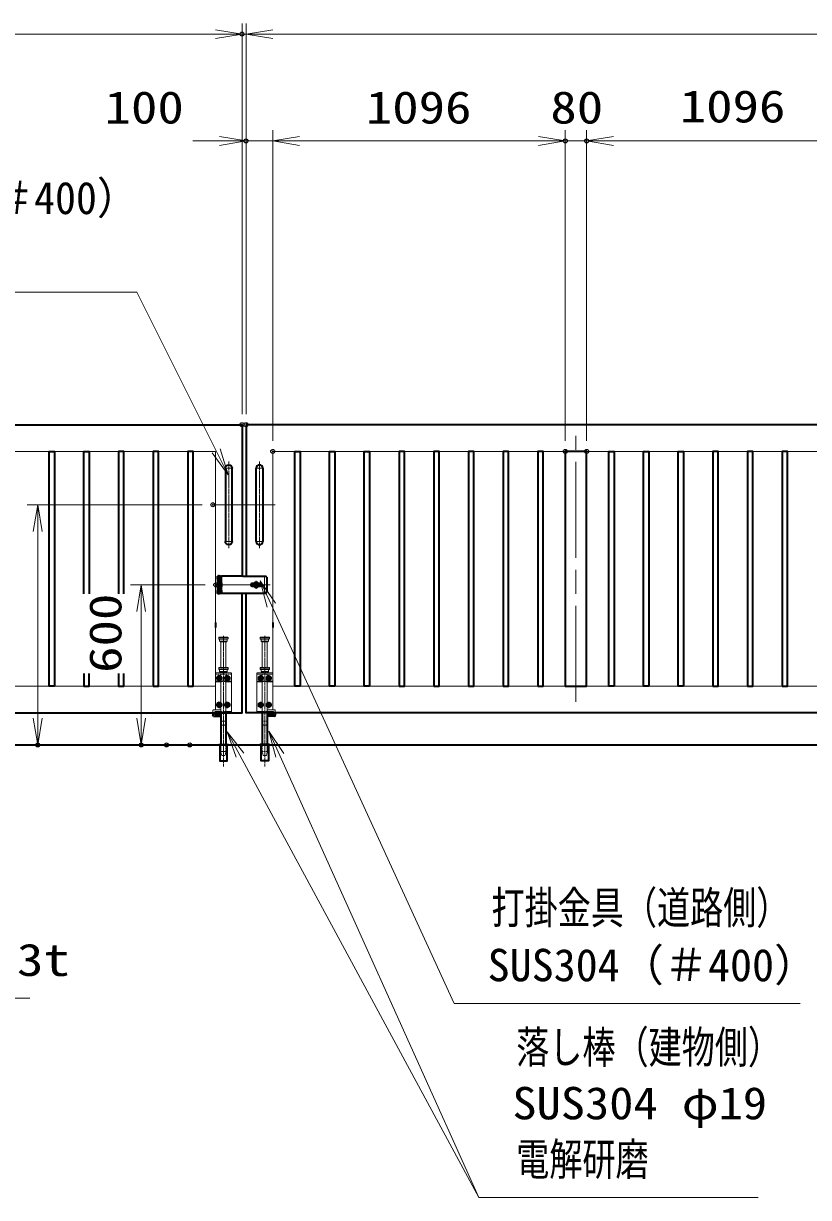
# Model space of a CAD drawing. Units: millimetres at full size. Extents: x -11880 to 11880, y -8400 to 8400.
# Drawn here: x -986 to 1955, y -2142 to 2258 of the extents above; entities that cross this region are included whole.
import ezdxf
from ezdxf.enums import TextEntityAlignment as Align

# ---------------------------------------------------------------- set-up
doc = ezdxf.new("R2010")
doc.units = ezdxf.units.MM
doc.header["$LTSCALE"] = 30
doc.header["$PDMODE"] = 32
doc.header["$PDSIZE"] = 15
for name, pattern in [('DASHED', [7.5, 6, -1.5]), ('USER1', [18, 12, -1.5, 3, -1.5]), ('USER2', [9, 6, -0.75, 1.5, -0.75]), ('USER3', [1.125, 0.75, -0.125, 0.125, -0.125])]:
    doc.linetypes.add(name, pattern=pattern)
for name, color, linetype, lineweight in [('0-1_外形線', 7, 'Continuous', 35), ('0-2_軸線', 200, 'USER1', 15), ('0-3_細線', 2, 'Continuous', 35), ('0-4_寸法線', 4, 'Continuous', 18), ('0-5_0', 7, 'Continuous', 18), ('0-7_隠れ線', 140, 'DASHED', 18), ('0-9_01', 7, 'Continuous', 18), ('0-A_AM_0N', 7, 'Continuous', 50), ('0-B_AM_7N', 6, 'USER2', 18), ('0-C_想像線', 112, 'USER3', 15)]:
    doc.layers.add(name, color=color, linetype=linetype, lineweight=lineweight)
doc.layers.add('0-6_Defpoints', color=7, linetype='Continuous')
doc.styles.add('ＭＳ ゴシック', font='')
doc.styles.get('ＭＳ ゴシック').set_extended_font_data('MS Gothic')

# ---------------------------------------------------------------- blocks, each defined once
blk = doc.blocks.new('_Open')
at = {"layer": '0-5_0', "color": 4}
blk.add_line((-30, 5), (0, 0), dxfattribs=at)
blk.add_lwpolyline([(-30, -5), (0, 0), (-30, 0)], dxfattribs=at)
blk = doc.blocks.new('S252')
at = {"layer": '0-4_寸法線'}
for points in [[(-688034.3, 87854201.7), (-636458.3, 87854201.7), (-627549.1, 87836361.1), (-626208.8, 87833677.2)], [(-627996.5, 87836137.7), (-626208.8, 87833677.2), (-627101.8, 87836584.5)]]:
    blk.add_lwpolyline(points, dxfattribs=at)
at = {"layer": '0-4_寸法線', "color": 254, "style": 'ＭＳ ゴシック'}
for s, width, p in [('両取手 SUS304（＃400）', 0.95, (-688034.3, 87861902.2)), ('φ25-300L', 1.1, (-688639.1, 87855602.2))]:
    blk.add_text(s, height=3637, dxfattribs=dict(at, width=width)).set_placement(p, align=Align.BOTTOM_LEFT)
blk = doc.blocks.new('S255')
at = {"layer": '0-4_寸法線'}
for points in [[(-648498.9, 87774848.9), (-677466.9, 87774848.9), (-694947.6, 87815417.6), (-696134.7, 87818172.8)], [(-694488.4, 87815615.5), (-696134.7, 87818172.8), (-695406.8, 87815219.8)]]:
    blk.add_lwpolyline(points, dxfattribs=at)
at = {"layer": '0-4_寸法線', "color": 254, "style": 'ＭＳ ゴシック', "width": 1.2}
for s, p in [('STKMR370', (-673698.9, 87782549.4)), ('80x40x2.3t', (-673698.9, 87776249.4))]:
    blk.add_text(s, height=3637, dxfattribs=at).set_placement(p, align=Align.BOTTOM_LEFT)
blk = doc.blocks.new('S256')
at = {"layer": '0-4_寸法線'}
for points in [[(-566650, 87752431.2), (-598037.2, 87752431.2), (-620391.3, 87802139.6), (-621621.7, 87804875.7)], [(-619935.3, 87802344.7), (-621621.7, 87804875.7), (-620847.3, 87801934.6)]]:
    blk.add_lwpolyline(points, dxfattribs=at)
at = {"layer": '0-4_寸法線', "color": 254, "style": 'ＭＳ ゴシック'}
for s, width, p in [('落し棒（建物側）', 0.75, (-593837.2, 87766431.7)), ('SUS304 φ19', 1.1, (-594269.2, 87760131.7)), ('電解研磨', 0.75, (-593837.2, 87753831.7))]:
    blk.add_text(s, height=3637, dxfattribs=dict(at, width=width)).set_placement(p, align=Align.BOTTOM_LEFT)
blk = doc.blocks.new('A$C130E4F3B')
at = {"layer": '0-1_外形線'}
for p, q in [((-375, -4125), (-375, 4125)), ((375, 4125), (375, -4125))]:
    blk.add_line(p, q, dxfattribs=at)
for centre, start, end in [((0, 4125), 0, 180), ((0, -4125), 180, 0)]:
    blk.add_arc(centre, 375, start, end, dxfattribs=at)
at = {"layer": '0-2_軸線'}
for p, q in [((0, 4125), (-412.5, 4125)), ((0, 4877.9), (0, -4877.9)), ((0, 4125), (412.5, 4125)), ((0, -4125), (-412.5, -4125)), ((0, -4125), (412.5, -4125))]:
    blk.add_line(p, q, dxfattribs=at)
at = {"layer": '0-2_軸線', "linetype": 'USER2'}
blk.add_line((-1779.7, 0), (1779.7, 0), dxfattribs=at)
blk = doc.blocks.new('U109')
at = {"layer": '0-A_AM_0N'}
blk.add_lwpolyline([(645, 3787.4), (450, 3674.8), (255, 3787.4), (255, 4012.6), (450, 4125.2), (645, 4012.6)], close=True, dxfattribs=at)
blk.add_circle((450, 3900), 195, dxfattribs=at)
blk.add_circle((450, 3900), 195, dxfattribs=at)
at = {"layer": '0-B_AM_7N'}
for p, q in [((450, 4147.7), (450, 3652.3)), ((697.7, 3900), (202.3, 3900))]:
    blk.add_line(p, q, dxfattribs=at)
blk = doc.blocks.new('U110')
at = {"layer": '0-A_AM_0N'}
blk.add_lwpolyline([(-255, 3787.4), (-450, 3674.8), (-645, 3787.4), (-645, 4012.6), (-450, 4125.2), (-255, 4012.6)], close=True, dxfattribs=at)
blk.add_circle((-450, 3900), 195, dxfattribs=at)
blk.add_circle((-450, 3900), 195, dxfattribs=at)
at = {"layer": '0-B_AM_7N'}
for p, q in [((-450, 4147.7), (-450, 3652.3)), ((-202.3, 3900), (-697.7, 3900))]:
    blk.add_line(p, q, dxfattribs=at)
blk = doc.blocks.new('U111')
at = {"layer": '0-A_AM_0N'}
blk.add_lwpolyline([(645, 787.4), (450, 674.8), (255, 787.4), (255, 1012.6), (450, 1125.2), (645, 1012.6)], close=True, dxfattribs=at)
blk.add_circle((450, 900), 195, dxfattribs=at)
blk.add_circle((450, 900), 195, dxfattribs=at)
at = {"layer": '0-B_AM_7N'}
for p, q in [((697.7, 900), (202.3, 900)), ((450, 1147.7), (450, 652.3))]:
    blk.add_line(p, q, dxfattribs=at)
blk = doc.blocks.new('U112')
at = {"layer": '0-A_AM_0N'}
blk.add_lwpolyline([(-255, 787.4), (-450, 674.8), (-645, 787.4), (-645, 1012.6), (-450, 1125.2), (-255, 1012.6)], close=True, dxfattribs=at)
blk.add_circle((-450, 900), 195, dxfattribs=at)
blk.add_circle((-450, 900), 195, dxfattribs=at)
at = {"layer": '0-B_AM_7N'}
for p, q in [((-202.3, 900), (-697.7, 900)), ((-450, 1147.7), (-450, 652.3))]:
    blk.add_line(p, q, dxfattribs=at)
blk = doc.blocks.new('A$C7BA44824')
at = {"layer": '0-1_外形線'}
for p, q in [((-285, 0), (-285, -3540)), ((285, 0), (285, -3540)), ((1185, 0), (1185, -270)), ((1095, -360), (285, -360))]:
    blk.add_line(p, q, dxfattribs=at)
for points in [[(975, 0), (975, -150), (285, -150)], [(408, -3600), (408, -5400), (-408, -5400), (-408, -3600)]]:
    blk.add_lwpolyline(points, dxfattribs=at)
blk.add_lwpolyline([(525, -3540), (-525, -3540), (-525, -3600), (525, -3600)], close=True, dxfattribs=at)
blk.add_arc((1095, -270), 90, 270, 0, dxfattribs=at)
at = {"layer": '0-2_軸線'}
blk.add_line((0, -6032.5), (0, 8659.7), dxfattribs=at)
at = {"layer": '0-7_隠れ線'}
for p, q in [((-900, 4500), (900, 4500)), ((-900, 0), (-900, 4500)), ((900, 4350), (-900, 4350)), ((-495, 5100), (-525, 5070)), ((-525, 4920), (-525, 5070)), ((525, 5070), (-525, 5070)), ((-495, 4890), (-525, 4920)), ((-525, 4920), (525, 4920)), ((-495, 5100), (495, 5100)), ((495, 4890), (-495, 4890)), ((-420, 4650), (-420, 4890)), ((-420, 4650), (-360, 4590)), ((420, 4650), (-420, 4650)), ((360, 4590), (-360, 4590)), ((-285, 4500), (-285, 4590)), ((-285, 4350), (-285, 3570)), ((285, 4590), (285, 4500)), ((285, 4350), (285, 4029.9)), ((420, 4650), (360, 4590)), ((420, 4650), (420, 4890)), ((495, 5100), (525, 5070)), ((525, 4920), (495, 4890)), ((525, 4920), (525, 5070)), ((900, 4500), (900, 360)), ((-900, 3570), (-232.9, 3570)), ((-900, 3480), (-211.7, 3480)), ((-285, 3480), (-285, 150)), ((-119.3, 3626.8), (-232.9, 3570)), ((-79, 3546.3), (-211.7, 3480)), ((-119.3, 3626.8), (-79, 3546.3)), ((119.3, 3626.8), (79, 3546.3)), ((79, 3546.3), (211.7, 3480)), ((232.9, 3570), (119.3, 3626.8)), ((211.7, 3480), (900, 3480)), ((900, 3570), (232.9, 3570)), ((285, 3770.1), (285, 3570)), ((285, 3480), (285, 150)), ((-120, 150), (-900, 150)), ((-120, 0), (-900, 0)), ((-120, 150), (-120, 0)), ((120, 0), (-120, 0)), ((900, 150), (120, 150)), ((120, 150), (120, 0)), ((900, 0), (120, 0)), ((285, 360), (1095, 360)), ((900, 150), (900, 0)), ((1185, 270), (1185, 0)), ((-180, -1380), (-285, -930)), ((285, -930), (-285, -930)), ((180, -1380), (285, -930)), ((180, -1380), (-180, -1380)), ((-378, -5400), (-378, -3600)), ((-375, -3600), (-375, -3540)), ((-285, -4350), (-285, -3540)), ((285, -3540), (285, -4350)), ((375, -3600), (375, -3540)), ((378, -5400), (378, -3600)), ((-180, -4800), (-285, -4350)), ((285, -4350), (-285, -4350)), ((180, -4800), (-180, -4800)), ((180, -4800), (285, -4350))]:
    blk.add_line(p, q, dxfattribs=at)
blk.add_lwpolyline([(285, 150), (975, 150), (975, 0)], dxfattribs=at)
blk.add_arc((1095, 270), 90, 0, 90, dxfattribs=at)
at = {"layer": '0-C_想像線'}
for p, q in [((-495, 8520), (-525, 8490)), ((-525, 8340), (-525, 8490)), ((525, 8490), (-525, 8490)), ((-495, 8310), (-525, 8340)), ((-525, 8340), (525, 8340)), ((-495, 8520), (495, 8520)), ((495, 8310), (-495, 8310)), ((-420, 8070), (-420, 8310)), ((-420, 8070), (-360, 8010)), ((420, 8070), (-420, 8070)), ((360, 8010), (-360, 8010)), ((-285, 5100), (-285, 8010)), ((285, 5100), (285, 8010)), ((420, 8070), (360, 8010)), ((420, 8070), (420, 8310)), ((495, 8520), (525, 8490)), ((525, 8340), (495, 8310)), ((525, 8340), (525, 8490))]:
    blk.add_line(p, q, dxfattribs=at)
at = {"layer": '0-A_AM_0N'}
for name in ['U110', 'U109', 'U112', 'U111']:
    blk.add_blockref(name, (0, 0), dxfattribs=at)
blk = doc.blocks.new('S259')
at = {"layer": '0-4_寸法線'}
for points in [[(-561938.1, 87774256.2), (-600813.3, 87774256.2), (-621353, 87819025.8), (-622604, 87821752.5)], [(-620898.5, 87819234.3), (-622604, 87821752.5), (-621807.5, 87818817.3)]]:
    blk.add_lwpolyline(points, dxfattribs=at)
at = {"layer": '0-4_寸法線', "color": 254, "style": 'ＭＳ ゴシック', "width": 0.75}
blk.add_text('打掛金具（道路側）', height=3637, dxfattribs=at).set_placement((-596613.3, 87782108), align=Align.BOTTOM_LEFT)
at = {"layer": '0-4_寸法線', "color": 254, "style": 'ＭＳ ゴシック'}
blk.add_text('SUS304（＃400）', height=3637, dxfattribs=at).set_placement((-597045.3, 87775656.8), align=Align.BOTTOM_LEFT)
blk = doc.blocks.new('S260')
at = {"layer": '0-4_寸法線'}
for points in [[(-594257.2, 87752431.2), (-598037.2, 87752431.2), (-624882.3, 87802161.4), (-626307.3, 87804801.3)], [(-624442.3, 87802398.9), (-626307.3, 87804801.3), (-625322.3, 87801923.9)]]:
    blk.add_lwpolyline(points, dxfattribs=at)

msp = doc.modelspace()

# ---------------------------------------------------------------- linework, layer by layer
at = {"layer": '0-1_外形線'}
for p, q in [((-163.97, 186.47), (-244.33, 186.47)), ((-163.97, 186.47), (-78.33, 186.47)), ((-162.97, 186.47), (-157.97, 186.47)), ((-74.33, 182.47), (-78.33, 186.47)), ((-74.33, 182.47), (-74.33, 125.47)), ((-247.33, 146.47), (-247.33, 140.72)), ((-122.99, 158.97), (-129.33, 158.97)), ((-129.33, 148.97), (-122.99, 148.97)), ((-128.33, 156.47), (-126.58, 156.47)), ((-128.33, 151.47), (-128.33, 156.47)), ((-128.33, 151.47), (-126.58, 151.47)), ((-126.58, 156.47), (-100.33, 156.47)), ((-100.33, 151.47), (-126.58, 151.47)), ((-99.33, 158.97), (-105.67, 158.97)), ((-105.67, 148.97), (-99.33, 148.97)), ((-100.33, 151.47), (-100.33, 156.47)), ((-78.33, 121.47), (-244.33, 121.47)), ((-78.33, 121.47), (-74.33, 125.47)), ((-266.83, 13.47), (-266.83, -5.53)), ((-51.83, 13.47), (-51.83, -5.53)), ((-6921.83, -446.03), (6603.17, -446.03))]:
    msp.add_line(p, q, dxfattribs=at)
for points in [[(-6166.83, 753.97), (-166.83, 753.97), (-166.83, 186.47)], [(5848.17, 753.97), (-151.83, 753.97), (-151.83, 186.47)], [(-759.83, 120.76), (-759.83, 653.97), (-739.83, 653.97), (-739.83, 120.76)], [(-609.83, 120.76), (-609.83, 653.97), (-629.83, 653.97), (-629.83, 120.76)], [(-6166.83, -326.03), (-166.83, -326.03), (-166.83, 121.47)], [(5848.17, -326.03), (-151.83, -326.03), (-151.83, 121.47)], [(-759.83, -177.64), (-759.83, -226.03), (-739.83, -226.03), (-739.83, -177.64)], [(-629.83, -177.64), (-629.83, -226.03), (-609.83, -226.03), (-609.83, -177.64)]]:
    msp.add_lwpolyline(points, dxfattribs=at)
for points in [[(-869.83, -226.03), (-889.83, -226.03), (-889.83, 653.97), (-869.83, 653.97)], [(-499.83, -226.03), (-479.83, -226.03), (-479.83, 653.97), (-499.83, 653.97)], [(-369.83, -226.03), (-349.83, -226.03), (-349.83, 653.97), (-369.83, 653.97)], [(51.17, -226.03), (31.17, -226.03), (31.17, 653.97), (51.17, 653.97)], [(181.17, -226.03), (161.17, -226.03), (161.17, 653.97), (181.17, 653.97)], [(311.17, -226.03), (291.17, -226.03), (291.17, 653.97), (311.17, 653.97)], [(421.17, -226.03), (441.17, -226.03), (441.17, 653.97), (421.17, 653.97)], [(551.17, -226.03), (571.17, -226.03), (571.17, 653.97), (551.17, 653.97)], [(681.17, -226.03), (701.17, -226.03), (701.17, 653.97), (681.17, 653.97)], [(811.17, -226.03), (831.17, -226.03), (831.17, 653.97), (811.17, 653.97)], [(941.17, -226.03), (961.17, -226.03), (961.17, 653.97), (941.17, 653.97)], [(1124.17, 653.97), (1044.17, 653.97), (1044.17, -226.03), (1124.17, -226.03)], [(1227.17, -226.03), (1207.17, -226.03), (1207.17, 653.97), (1227.17, 653.97)], [(1357.17, -226.03), (1337.17, -226.03), (1337.17, 653.97), (1357.17, 653.97)], [(1487.17, -226.03), (1467.17, -226.03), (1467.17, 653.97), (1487.17, 653.97)], [(1597.17, -226.03), (1617.17, -226.03), (1617.17, 653.97), (1597.17, 653.97)], [(1727.17, -226.03), (1747.17, -226.03), (1747.17, 653.97), (1727.17, 653.97)], [(1857.17, -226.03), (1877.17, -226.03), (1877.17, 653.97), (1857.17, 653.97)]]:
    msp.add_lwpolyline(points, close=True, dxfattribs=at)
for centre, radius, start, end in [((-129.33, 153.97), 5, 90, 270), ((-114.33, 153.97), 10, 30, 150), ((-114.33, 153.97), 10, 210, 330), ((-99.33, 153.97), 5, 270, 90)]:
    msp.add_arc(centre, radius, start, end, dxfattribs=at)
at = {"layer": '0-2_軸線'}
for p, q in [((1084.17, -285.03), (1084.17, 712.97)), ((-253.33, 191.35), (-253.33, 116.59)), ((-61.65, 153.97), (-265.15, 153.97)), ((-114.33, 138.66), (-114.33, 169.28))]:
    msp.add_line(p, q, dxfattribs=at)
at = {"layer": '0-3_細線'}
for p, q in [((-247.33, 186.47), (-259.33, 186.47)), ((-247.33, 175.47), (-247.33, 186.47)), ((-247.33, 186.47), (-244.33, 186.47)), ((-244.33, 174.97), (-244.33, 186.47)), ((-259.33, 174.97), (-244.33, 174.97)), ((-259.33, 174.97), (-259.33, 161.47)), ((-259.33, 161.47), (-244.33, 161.47)), ((-259.33, 146.97), (-259.33, 160.97)), ((-259.33, 160.97), (-244.33, 160.97)), ((-244.33, 146.97), (-259.33, 146.97)), ((-244.33, 146.47), (-259.33, 146.47)), ((-259.33, 146.47), (-259.33, 132.97)), ((-259.33, 132.97), (-244.33, 132.97)), ((-259.33, 132.47), (-244.33, 132.47)), ((-247.33, 174.97), (-247.33, 161.47)), ((-247.33, 146.97), (-247.33, 160.97)), ((-247.33, 140.72), (-247.33, 132.97)), ((-247.33, 121.47), (-247.33, 132.47)), ((-244.33, 160.97), (-244.33, 175.47)), ((-244.33, 161.47), (-244.33, 146.47)), ((-244.33, 132.47), (-244.33, 146.97)), ((-244.33, 132.97), (-244.33, 121.47)), ((-244.33, 121.47), (-253.33, 121.47))]:
    msp.add_line(p, q, dxfattribs=at)
for points in [[(-244.33, 175.47), (-259.33, 175.47), (-259.33, 186.47)], [(-253.33, 121.47), (-259.33, 121.47), (-259.33, 132.47)]]:
    msp.add_lwpolyline(points, dxfattribs=at)
at = {"layer": '0-4_寸法線'}
for p, q in [((-166.83, 793.97), (-166.83, 2257.7)), ((-166.83, 793.97), (-166.83, 2257.7)), ((-151.83, 793.97), (-151.83, 2257.7)), ((-151.83, 793.97), (-151.83, 2257.7)), ((-166.83, 2217.7), (-6166.83, 2217.7)), ((-266.83, 2217.7), (-366.83, 2217.7)), ((-151.83, 2217.7), (-166.83, 2217.7)), ((-151.83, 2217.7), (5848.17, 2217.7)), ((-51.83, 2217.7), (48.17, 2217.7)), ((-151.83, 793.97), (-151.83, 1857.7)), ((-51.83, 693.97), (-51.83, 1857.7)), ((-51.83, 693.97), (-51.83, 1857.7)), ((1044.17, 693.97), (1044.17, 1857.7)), ((1044.17, 693.97), (1044.17, 1857.7)), ((1124.17, 693.97), (1124.17, 1857.7)), ((1124.17, 693.97), (1124.17, 1857.7)), ((-251.83, 1817.7), (-351.83, 1817.7)), ((-51.83, 1817.7), (-151.83, 1817.7)), ((-51.83, 1817.7), (1044.17, 1817.7)), ((48.17, 1817.7), (148.17, 1817.7)), ((944.17, 1817.7), (844.17, 1817.7)), ((1044.17, 1817.7), (1124.17, 1817.7)), ((2220.17, 1817.7), (1124.17, 1817.7)), ((1224.17, 1817.7), (1324.17, 1817.7)), ((-316.15, 453.97), (-972.15, 453.97)), ((-932.15, 453.97), (-932.15, -446.03)), ((-305.15, 153.97), (-584.73, 153.97)), ((-544.73, 153.97), (-544.73, -446.03)), ((-489.7, -446.03), (-972.15, -446.03)), ((-402.75, -446.03), (-584.73, -446.03))]:
    msp.add_line(p, q, dxfattribs=at)
at = {"layer": '0-5_0'}
for p, q in [((-266.83, 653.97), (-6066.83, 653.97)), ((-266.83, 13.47), (-266.83, 653.97)), ((-51.83, 13.47), (-51.83, 653.97)), ((-51.83, 653.97), (5748.17, 653.97))]:
    msp.add_line(p, q, dxfattribs=at)
for points in [[(-6066.83, 653.97), (-6066.83, -226.03), (-266.83, -226.03), (-266.83, -5.53)], [(5748.17, 653.97), (5748.17, -226.03), (-51.83, -226.03), (-51.83, -5.53)]]:
    msp.add_lwpolyline(points, dxfattribs=at)
at = {"layer": '0-6_Defpoints'}
for p in [(-166.83, 2217.7), (-151.83, 1817.7), (1044.17, 1817.7), (1124.17, 1817.7), (-166.83, 753.97), (-151.83, 753.97), (-51.83, 653.97), (1044.17, 653.97), (1124.17, 653.97), (-276.15, 453.97), (-265.15, 153.97), (-932.15, -446.03), (-544.73, -446.03), (-449.7, -446.03), (-362.75, -446.03)]:
    msp.add_point(p, dxfattribs=at)
at = {"layer": '0-7_隠れ線'}
for p, q in [((-256.33, 175.47), (-256.33, 186.47)), ((-250.33, 186.47), (-250.33, 175.47)), ((-256.33, 161.47), (-256.33, 174.97)), ((-256.33, 146.97), (-256.33, 160.97)), ((-256.33, 132.97), (-256.33, 146.47)), ((-256.33, 121.47), (-256.33, 132.47)), ((-250.33, 161.47), (-250.33, 174.97)), ((-250.33, 160.97), (-250.33, 146.97)), ((-250.33, 132.97), (-250.33, 146.47)), ((-250.33, 132.47), (-250.33, 121.47))]:
    msp.add_line(p, q, dxfattribs=at)
at = {"layer": '0-7_隠れ線', "linetype": 'Continuous'}
for start, end in [(24.62432, 155.37568), (204.62432, 335.37568)]:
    msp.add_arc((-114.33, 153.97), 6, start, end, dxfattribs=at)
at = {"layer": '0-9_01', "color": 4}
msp.add_line((-82.84, 184.78), (-82.84, 123.62), dxfattribs=at)

# ---------------------------------------------------------------- block references
at = {"layer": '0-1_外形線', "yscale": 0.03333333}
for name, p, xscale in [('A$C130E4F3B', (-216.83, 453.97), -0.03333333), ('A$C130E4F3B', (-101.83, 453.97), 0.03333333), ('A$C7BA44824', (-236.83, -326.03), -0.03333333), ('A$C7BA44824', (-81.83, -326.03), 0.03333333)]:
    msp.add_blockref(name, p, dxfattribs=dict(at, xscale=xscale))
at = {"layer": '0-4_寸法線'}
for name, p, xscale, yscale in [('_Open', (-166.83, 2217.7), 3.333333, 3.333333), ('_Open', (-166.83, 2217.7), 3.333333, 3.333333), ('_Open', (-151.83, 1817.7), 3.333333, 3.333333), ('_Open', (1044.17, 1817.7), 3.333333, 3.333333), ('_Open', (1044.17, 1817.7), 3.333333, 3.333333), ('S252', (20654.75, -2927222.78), 0.03333333, 0.03333333), ('S259', (20654.75, -2927222.78), 0.03333333, 0.03333333), ('S255', (20654.75, -2927222.78), 0.03333333, 0.03333333), ('S256', (20654.75, -2927222.78), 0.03333333, 0.03333333), ('S260', (20654.75, -2927222.78), 0.03333333, 0.03333333)]:
    msp.add_blockref(name, p, dxfattribs=dict(at, xscale=xscale, yscale=yscale))
at = {"layer": '0-4_寸法線', "xscale": 3.333333, "yscale": 3.333333}
for p, rotation in [((-151.83, 2217.7), 180), ((-151.83, 2217.7), 180), ((-51.83, 1817.7), 180), ((-51.83, 1817.7), 180), ((1124.17, 1817.7), 180), ((1124.17, 1817.7), 180), ((-932.15, 453.97), 90), ((-544.73, 153.97), 90), ((-932.15, -446.03), 270), ((-544.73, -446.03), 270)]:
    msp.add_blockref('_Open', p, dxfattribs=dict(at, rotation=rotation))

# ---------------------------------------------------------------- texts
at = {"layer": '0-4_寸法線', "color": 254, "style": 'ＭＳ ゴシック', "width": 1.2}
for s, p in [('100', (-681.89, 1846.38)), ('1096', (296.97, 1846.38)), ('80', (988.17, 1846.38)), ('1096', (1472.97, 1850.38))]:
    msp.add_text(s, height=121.2, dxfattribs=at).set_placement(p, align=Align.BOTTOM_LEFT)
msp.add_text('600', height=121.2, rotation=90, dxfattribs=at).set_placement((-582.33, -175.75), align=Align.BOTTOM_LEFT)

doc.saveas('drawing.dxf')
